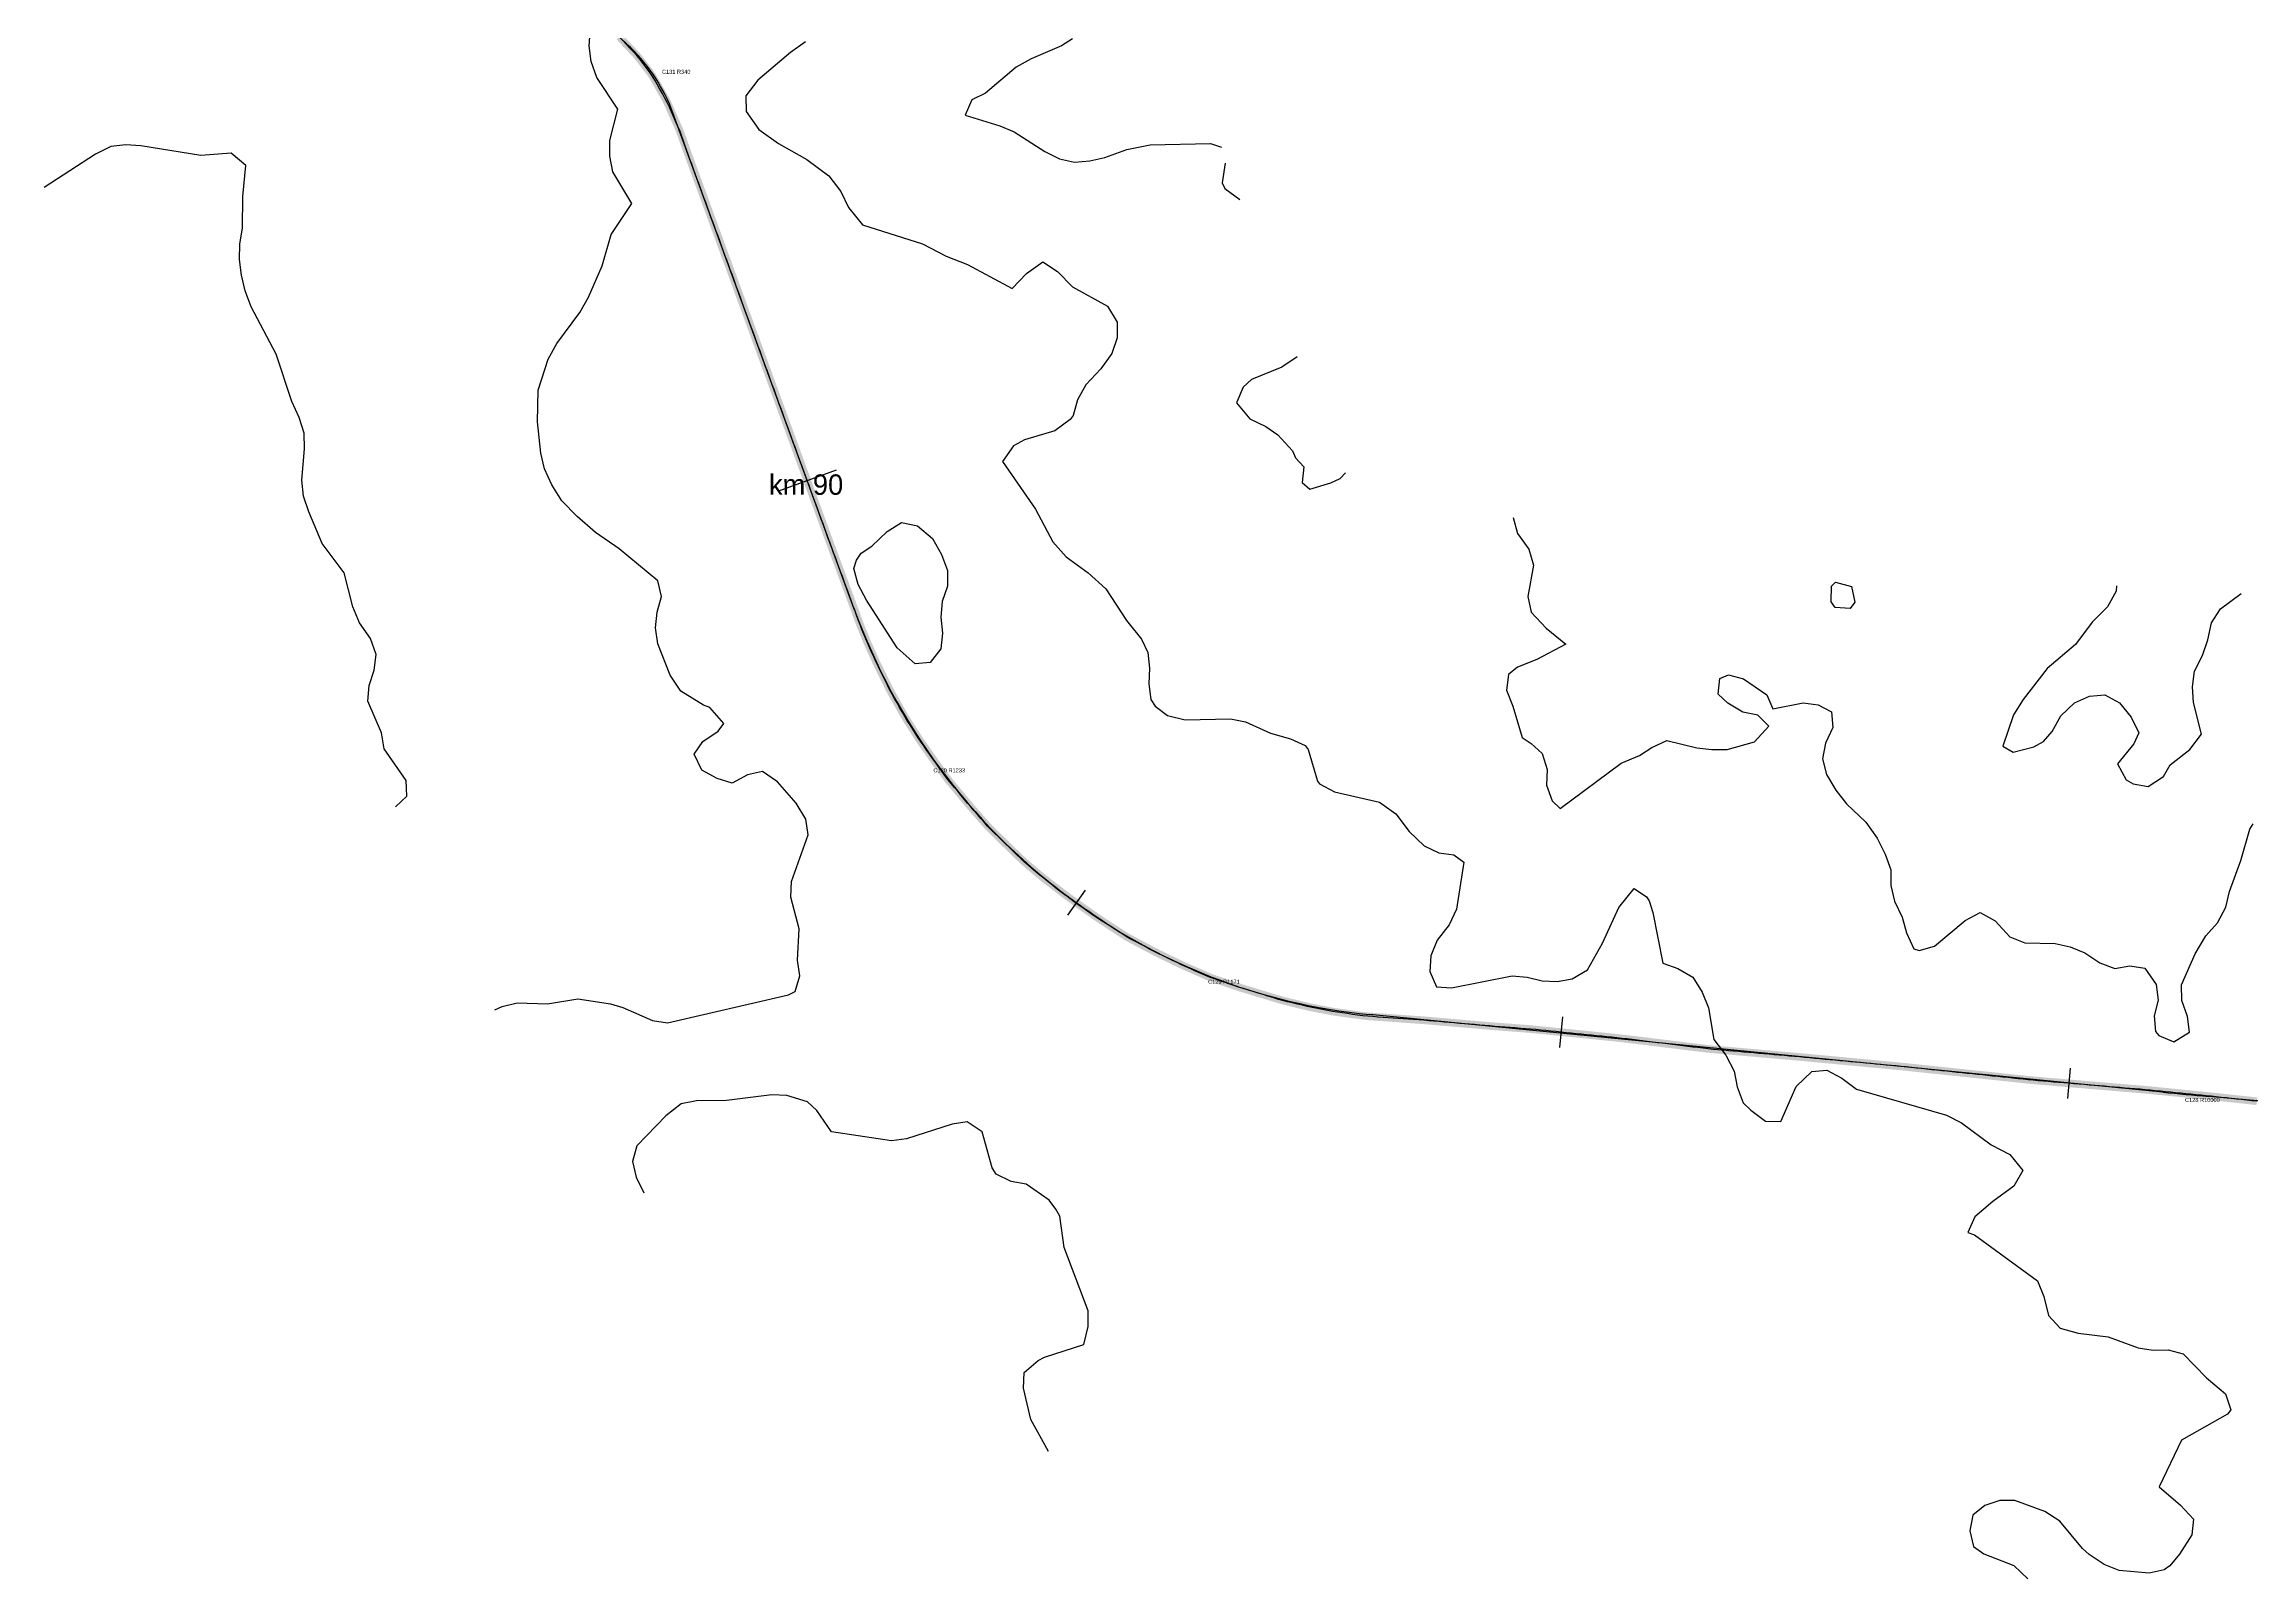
# Model space of a CAD drawing. Header units: metres. Extents: x 697254 to 930473, y 8023396 to 8227001.
# Drawn here: x 860413 to 864744, y 8069684 to 8072693 of the extents above; entities that cross this region are included whole.
import ezdxf

# ---------------------------------------------------------------- set-up
doc = ezdxf.new("R2010")
doc.units = ezdxf.units.M
for name, color, linetype in [('ALIGNMENT_FITTED', 4, 'Continuous'), ('CENTRELINE', 7, 'Continuous'), ('CHAINAGE', 7, 'Continuous'), ('CONTOUR_10M', 33, 'Continuous'), ('CONTOUR_INDEX_50M', 34, 'Continuous'), ('CURVE_LABELS', 4, 'Continuous'), ('GRADE_0-4', 3, 'Continuous')]:
    doc.layers.add(name, color=color, linetype=linetype)

msp = doc.modelspace()

# ---------------------------------------------------------------- linework, layer by layer
at = {"layer": 'ALIGNMENT_FITTED'}
for p, q in [((862002.1, 8071585.3), (861646.4, 8072558.4)), ((862422.3, 8071020.7), (862418.1, 8071023.9)), ((864569.1, 8070638.4), (863012.8, 8070790.6)), ((864941.4, 8070605), (864659.1, 8070630))]:
    msp.add_line(p, q, dxfattribs=at)
for centre, radius, start, end in [((857021.9, 8067989.6), 6533.2, 45.96011, 46.86655), ((861327.3, 8072441.8), 339.8, 20.0748, 45.9601), ((863159.7, 8072008.3), 1232.5, -159.9252, -126.9911), ((863126.8, 8071955.8), 1170.8, -126.9911, -95.5851), ((865542.3, 8080591), 10000, -95.58513, -95.06696)]:
    msp.add_arc(centre, radius, start, end, dxfattribs=at)
at = {"layer": 'CENTRELINE'}
msp.add_polyline3d([(864753.6, 8070620.6, 1266.3), (864743.6, 8070621.7, 1266.6), (864733.7, 8070622.8, 1266.8), (864723.7, 8070623.9, 1266.6), (864713.8, 8070624.9, 1266.4), (864703.8, 8070626, 1266.2), (864693.8, 8070627.1, 1265.6), (864683.9, 8070628.2, 1265), (864673.9, 8070629.3, 1264.5), (864664, 8070630.3, 1264.1), (864654, 8070631.3, 1263.7), (864644.1, 8070632.3, 1263.2), (864634.1, 8070633.3, 1262.6), (864624.1, 8070634.3, 1262.1), (864614.2, 8070635.3, 1261.6), (864604.2, 8070636.3, 1261.1), (864594.2, 8070637.3, 1260.7), (864584.3, 8070638.3, 1260.7), (864574.3, 8070639.3, 1261.3), (864564.4, 8070640.3, 1261.9), (864554.4, 8070641.3, 1262.5), (864544.4, 8070642.3, 1263.2), (864534.5, 8070643.2, 1263.8), (864524.5, 8070644, 1264.1), (864514.5, 8070644.9, 1264.3), (864504.5, 8070645.7, 1264.5), (864494.5, 8070646.5, 1264.3), (864484.6, 8070647.4, 1263.9), (864474.6, 8070648.2, 1263.4), (864464.6, 8070649.1, 1263.5), (864454.6, 8070649.9, 1263.8), (864444.7, 8070650.7, 1264.1), (864434.7, 8070651.6, 1264.1), (864424.7, 8070652.4, 1263.9), (864414.7, 8070653.3, 1263.7), (864404.8, 8070654.1, 1263.7), (864394.8, 8070654.9, 1263.8), (864384.8, 8070655.8, 1263.9), (864374.8, 8070656.6, 1264.2), (864364.8, 8070657.5, 1264.5), (864354.9, 8070658.3, 1264.8), (864344.9, 8070659.1, 1265.1), (864334.9, 8070660, 1265.5), (864324.9, 8070660.8, 1265.8), (864315, 8070661.7, 1265.7), (864305, 8070662.7, 1265.4), (864295, 8070663.7, 1265.2), (864285.1, 8070664.8, 1265.7), (864275.1, 8070665.8, 1266.3), (864265.2, 8070666.9, 1267), (864255.2, 8070667.9, 1267.4), (864245.3, 8070669, 1267.8), (864235.3, 8070670, 1268.2), (864225.3, 8070671, 1267.9), (864215.4, 8070672.1, 1267.4), (864205.4, 8070673.1, 1266.9), (864195.5, 8070674.2, 1266.7), (864185.5, 8070675.2, 1266.6), (864175.5, 8070676.3, 1266.4), (864165.6, 8070677.3, 1266.1), (864155.6, 8070678.4, 1265.8), (864145.7, 8070679.4, 1265.6), (864135.7, 8070680.5, 1266), (864125.8, 8070681.5, 1266.4), (864115.8, 8070682.5, 1266.7), (864105.8, 8070683.6, 1266.3), (864095.9, 8070684.6, 1266), (864085.9, 8070685.7, 1265.7), (864076, 8070686.7, 1265.8), (864066, 8070687.8, 1265.9), (864056.1, 8070688.8, 1266), (864046.1, 8070689.8, 1266.4), (864036.1, 8070690.7, 1266.8), (864026.2, 8070691.6, 1267.2), (864016.2, 8070692.6, 1267.2), (864006.2, 8070693.5, 1267.2), (863996.2, 8070694.4, 1267.3), (863986.3, 8070695.4, 1267.4), (863976.3, 8070696.3, 1267.5), (863966.3, 8070697.2, 1267.7), (863956.4, 8070698.2, 1268.2), (863946.4, 8070699.1, 1268.6), (863936.4, 8070700, 1268.9), (863926.5, 8070701, 1268.8), (863916.5, 8070701.9, 1268.8), (863906.5, 8070702.8, 1268.6), (863896.6, 8070703.8, 1268.5), (863886.6, 8070704.7, 1268.2), (863876.6, 8070705.6, 1267.7), (863866.7, 8070706.6, 1266.8), (863856.7, 8070707.5, 1265.9), (863846.7, 8070708.4, 1265.4), (863836.7, 8070709.3, 1265.4), (863826.8, 8070710.1, 1265.3), (863816.8, 8070711, 1265.5), (863806.8, 8070711.9, 1265.9), (863796.8, 8070712.8, 1266.3), (863786.9, 8070713.6, 1266.8), (863776.9, 8070714.5, 1267.3), (863766.9, 8070715.4, 1267.8), (863756.9, 8070716.3, 1268.4), (863747, 8070717.1, 1269), (863737, 8070718, 1269.7), (863727, 8070718.9, 1269.9), (863717, 8070719.8, 1269.9), (863707.1, 8070720.7, 1269.9), (863697.1, 8070721.5, 1269.9), (863687.1, 8070722.4, 1270), (863677.2, 8070723.3, 1270), (863667.2, 8070724.5, 1270.2), (863657.3, 8070725.7, 1270.5), (863647.3, 8070726.9, 1270.7), (863637.4, 8070728.1, 1271), (863627.5, 8070729.3, 1271.3), (863617.5, 8070730.6, 1271.5), (863607.6, 8070731.8, 1272), (863597.6, 8070733, 1272.6), (863587.7, 8070734.2, 1273.1), (863577.8, 8070735.4, 1273.4), (863567.8, 8070736.6, 1273.6), (863557.9, 8070737.9, 1273.8), (863548, 8070739.1, 1273.7), (863538, 8070740.3, 1273.4), (863528.1, 8070741.5, 1273.1), (863518.1, 8070742.7, 1273.4), (863508.2, 8070743.9, 1273.9), (863498.2, 8070745, 1274.4), (863488.3, 8070746, 1274.6), (863478.3, 8070747, 1274.7), (863468.4, 8070748, 1274.8), (863458.4, 8070749, 1275.2), (863448.4, 8070750.1, 1275.5), (863438.5, 8070751.1, 1275.8), (863428.5, 8070752.1, 1274.8), (863418.6, 8070753.1, 1273.8), (863408.6, 8070754.1, 1272.8), (863398.6, 8070755.1, 1273.3), (863388.7, 8070756.1, 1273.7), (863378.7, 8070757.1, 1274), (863368.7, 8070758.1, 1273.7), (863358.8, 8070759.1, 1273.4), (863348.8, 8070760.1, 1273.2), (863338.9, 8070761.1, 1273.4), (863328.9, 8070762.1, 1273.6), (863318.9, 8070762.9, 1273.8), (863308.9, 8070763.6, 1274.3), (863298.9, 8070764.4, 1274.8), (863289, 8070765.2, 1275), (863279, 8070765.9, 1274), (863269, 8070766.7, 1273.1), (863259, 8070767.5, 1272.3), (863249, 8070768.2, 1272.2), (863239.1, 8070769.1, 1272.1), (863229.1, 8070769.9, 1272), (863219.1, 8070770.8, 1272), (863209.1, 8070771.6, 1272), (863199.2, 8070772.5, 1271.9), (863189.2, 8070773.4, 1271.9), (863179.2, 8070774.2, 1271.9), (863169.2, 8070775.1, 1271.8), (863159.3, 8070775.9, 1271.8), (863149.3, 8070776.8, 1271.9), (863139.3, 8070777.7, 1271.9), (863129.3, 8070778.6, 1271.9), (863119.4, 8070779.4, 1271.9), (863109.4, 8070780.1, 1272), (863099.4, 8070780.8, 1272.1), (863089.4, 8070781.5, 1272.2), (863079.4, 8070782.2, 1272.5), (863069.4, 8070782.9, 1273), (863059.4, 8070783.7, 1273.5), (863049.4, 8070784.4, 1274), (863039.5, 8070785.1, 1274.3), (863029.5, 8070785.8, 1274.7), (863019.5, 8070786.5, 1275.1), (863009.5, 8070787.2, 1275.4), (862999.6, 8070788.3, 1275.7), (862989.6, 8070789.7, 1275.6), (862979.7, 8070791, 1275.2), (862969.8, 8070792.4, 1274.9), (862959.9, 8070793.8, 1275), (862950, 8070795.1, 1275.2), (862940, 8070796.5, 1275.5), (862930.2, 8070798.5, 1275.7), (862920.4, 8070800.4, 1275.9), (862910.6, 8070802.3, 1276), (862900.7, 8070804.2, 1276.2), (862890.9, 8070806.3, 1276.4), (862881.2, 8070808.7, 1276.7), (862871.5, 8070811, 1276.8), (862861.8, 8070813.4, 1276.9), (862852, 8070815.8, 1277), (862842.3, 8070818.2, 1276.8), (862832.7, 8070821.1, 1276.3), (862823.1, 8070824, 1275.8), (862813.6, 8070826.9, 1275.9), (862804, 8070829.7, 1276.2), (862794.4, 8070832.6, 1276.5), (862784.8, 8070835.6, 1276.5), (862775.2, 8070838.5, 1276.4), (862765.7, 8070841.4, 1276.4), (862756.1, 8070844.4, 1276.6), (862746.6, 8070847.5, 1277.2), (862737.1, 8070850.8, 1277.9), (862727.6, 8070854, 1278.1), (862718.2, 8070857.2, 1277.7), (862708.7, 8070860.4, 1277.4), (862699.3, 8070863.9, 1277.2), (862690.1, 8070867.9, 1277.4), (862680.9, 8070871.9, 1277.7), (862671.8, 8070875.9, 1278), (862662.6, 8070880, 1278.2), (862653.4, 8070884, 1278.5), (862644.3, 8070888.1, 1278.4), (862635.3, 8070892.4, 1278.4), (862626.3, 8070896.8, 1278.4), (862617.3, 8070901.2, 1278.3), (862608.3, 8070905.5, 1277.8), (862599.3, 8070909.9, 1277.4), (862590.3, 8070914.5, 1277.4), (862581.5, 8070919.1, 1277.5), (862572.6, 8070923.8, 1277.5), (862563.8, 8070928.5, 1277.5), (862554.9, 8070933.2, 1277.4), (862546.1, 8070937.9, 1277.3), (862537.2, 8070942.6, 1277.5), (862528.8, 8070948, 1277.8), (862520.5, 8070953.5, 1277.7), (862512.1, 8070958.9, 1277.4), (862503.7, 8070964.4, 1277.1), (862495.3, 8070969.9, 1276.8), (862486.9, 8070975.4, 1276.3), (862478.6, 8070980.9, 1276), (862470.4, 8070986.7, 1275.7), (862462.2, 8070992.5, 1275.8), (862454.1, 8070998.2, 1276.1), (862445.9, 8071004, 1276.4), (862437.7, 8071009.8, 1276.7), (862429.6, 8071015.6, 1276.7), (862421.4, 8071021.4, 1276.6), (862413.4, 8071027.4, 1276.3), (862405.4, 8071033.5, 1275.9), (862397.5, 8071039.6, 1276), (862389.5, 8071045.7, 1276.4), (862381.6, 8071051.8, 1276.6), (862373.7, 8071057.9, 1276.2), (862365.9, 8071064.2, 1275.7), (862358.3, 8071070.7, 1275.2), (862350.7, 8071077.2, 1275), (862343, 8071083.7, 1275.2), (862335.4, 8071090.2, 1275.3), (862328.1, 8071097, 1275.2), (862320.9, 8071103.9, 1275.1), (862313.7, 8071110.9, 1275.1), (862306.5, 8071117.9, 1274.9), (862299.4, 8071124.9, 1274.6), (862292.2, 8071131.9, 1274.2), (862285.1, 8071138.9, 1274.5), (862277.9, 8071145.9, 1275.1), (862270.8, 8071152.9, 1275.5), (862263.7, 8071160, 1275.5), (862257.1, 8071167.6, 1275.3), (862250.5, 8071175.1, 1275.2), (862243.9, 8071182.6, 1275.2), (862237.3, 8071190.2, 1275.3), (862230.7, 8071197.7, 1275.7), (862224.2, 8071205.3, 1276), (862217.8, 8071213, 1276), (862211.4, 8071220.7, 1275.9), (862205, 8071228.4, 1275.7), (862198.6, 8071236.1, 1276.2), (862192.2, 8071243.8, 1276.6), (862185.8, 8071251.5, 1276.7), (862179.9, 8071259.6, 1276.4), (862174, 8071267.7, 1276.4), (862168.1, 8071275.8, 1276.4), (862162.2, 8071283.9, 1276.3), (862156.4, 8071292, 1276), (862150.6, 8071300.2, 1275.3), (862144.8, 8071308.4, 1275), (862139.1, 8071316.6, 1274.9), (862133.3, 8071324.7, 1274.7), (862127.7, 8071333, 1274.8), (862122.3, 8071341.5, 1275), (862117, 8071349.9, 1275.2), (862111.6, 8071358.4, 1275.5), (862106.2, 8071366.8, 1275.7), (862101, 8071375.3, 1275.8), (862096, 8071384, 1275.8), (862091.1, 8071392.8, 1276), (862086.2, 8071401.5, 1276.1), (862081.2, 8071410.2, 1276.3), (862076.3, 8071418.9, 1276.6), (862071.5, 8071427.7, 1276.6), (862067.1, 8071436.7, 1276.5), (862062.7, 8071445.7, 1276.3), (862058.3, 8071454.7, 1276.6), (862053.9, 8071463.6, 1277), (862049.5, 8071472.6, 1277.1), (862045.1, 8071481.6, 1277.2), (862041, 8071490.8, 1277.3), (862036.8, 8071499.9, 1277.3), (862032.7, 8071509, 1277.1), (862028.5, 8071518.1, 1277.4), (862024.7, 8071527.4, 1277.6), (862021, 8071536.7, 1277.7), (862017.2, 8071545.9, 1277.8), (862013.5, 8071555.2, 1277.7), (862010, 8071564.6, 1277.5), (862006.5, 8071574, 1277.2), (862003.1, 8071583.4, 1277.5), (861999.6, 8071592.8, 1278), (861996.2, 8071602.2, 1278.5), (861992.7, 8071611.6, 1278.6), (861989.3, 8071621, 1278.6), (861985.8, 8071630.4, 1278.4), (861982.3, 8071639.8, 1278.3), (861978.9, 8071649.2, 1278.4), (861975.4, 8071658.6, 1278.5), (861971.9, 8071667.9, 1278.6), (861968.5, 8071677.3, 1278.6), (861965, 8071686.7, 1278.6), (861961.5, 8071696.1, 1278.4), (861958.1, 8071705.5, 1277.7), (861954.6, 8071714.9, 1277.2), (861951.2, 8071724.3, 1276.9), (861947.7, 8071733.7, 1276.9), (861944.3, 8071743.1, 1277), (861940.9, 8071752.5, 1277.1), (861937.4, 8071761.9, 1277.1), (861934, 8071771.3, 1277.1), (861930.6, 8071780.7, 1277), (861927.1, 8071790.2, 1276.9), (861923.7, 8071799.6, 1276.9), (861920.3, 8071809, 1276.9), (861916.8, 8071818.4, 1277.1), (861913.4, 8071827.8, 1277.4), (861910, 8071837.2, 1277.6), (861906.5, 8071846.6, 1277.8), (861903.1, 8071856, 1277.8), (861899.6, 8071865.4, 1277.6), (861896.2, 8071874.8, 1277.2), (861892.8, 8071884.2, 1276.8), (861889.3, 8071893.6, 1276.9), (861885.9, 8071903, 1276.9), (861882.5, 8071912.4, 1276.9), (861879, 8071921.8, 1276.8), (861875.6, 8071931.2, 1276.7), (861872.2, 8071940.6, 1276.6), (861868.7, 8071950, 1276.6), (861865.3, 8071959.4, 1276.7), (861861.9, 8071968.8, 1276.8), (861858.4, 8071978.2, 1276.7), (861855, 8071987.6, 1276.5), (861851.6, 8071997.1, 1276.3), (861848.1, 8072006.5, 1276), (861844.7, 8072015.9, 1276), (861841.3, 8072025.3, 1276), (861837.8, 8072034.7, 1276.1), (861834.4, 8072044.1, 1276.1), (861831, 8072053.5, 1276.1), (861827.5, 8072062.9, 1276.1), (861824.1, 8072072.3, 1276), (861820.6, 8072081.7, 1275.9), (861817.2, 8072091.1, 1275.7), (861813.8, 8072100.5, 1275.6), (861810.3, 8072109.9, 1275.4), (861806.9, 8072119.3, 1275.3), (861803.5, 8072128.7, 1275.2), (861800, 8072138.1, 1275.3), (861796.6, 8072147.5, 1275.2), (861793.2, 8072156.9, 1275.1), (861789.7, 8072166.3, 1274.7), (861786.3, 8072175.7, 1274.5), (861782.9, 8072185.1, 1274.3), (861779.4, 8072194.5, 1274.2), (861776, 8072204, 1273.9), (861772.6, 8072213.4, 1273.7), (861769.1, 8072222.8, 1273.4), (861765.7, 8072232.2, 1273.6), (861762.3, 8072241.6, 1273.7), (861758.8, 8072251, 1273.7), (861755.4, 8072260.4, 1273.7), (861751.9, 8072269.8, 1273.7), (861748.5, 8072279.2, 1273.7), (861745.1, 8072288.6, 1273.8), (861741.6, 8072298, 1273.9), (861738.2, 8072307.4, 1274), (861734.8, 8072316.8, 1274.1), (861731.3, 8072326.2, 1273.5), (861727.9, 8072335.6, 1273), (861724.5, 8072345, 1272.6), (861721, 8072354.4, 1272.6), (861717.6, 8072363.8, 1272.5), (861714.2, 8072373.2, 1272.4), (861710.7, 8072382.6, 1272.3), (861707.3, 8072392, 1272.3), (861703.9, 8072401.4, 1272.2), (861700.4, 8072410.9, 1272.2), (861697, 8072420.3, 1272.7), (861693.6, 8072429.7, 1273.2), (861690.1, 8072439.1, 1273.4), (861686.7, 8072448.5, 1273), (861683.2, 8072457.9, 1272.7), (861679.8, 8072467.3, 1272.3), (861676.4, 8072476.7, 1271.9), (861672.9, 8072486.1, 1271.7), (861669.6, 8072495.5, 1271.6), (861666.3, 8072505, 1271.6), (861663, 8072514.4, 1271.3), (861659.6, 8072523.8, 1271.1), (861655.6, 8072533, 1271), (861651.5, 8072542.2, 1270.9), (861647.5, 8072551.3, 1270.9), (861643.4, 8072560.5, 1270.8), (861639.4, 8072569.6, 1270.8), (861635.3, 8072578.8, 1270.7), (861630.8, 8072587.7, 1270.7), (861625.8, 8072596.4, 1270.8), (861620.8, 8072605.1, 1270.9), (861615.9, 8072613.8, 1271), (861610.9, 8072622.5, 1271), (861605.9, 8072631.1, 1271.3), (861600.2, 8072639.3, 1271.6), (861594.1, 8072647.3, 1271.8), (861588, 8072655.2, 1271.9), (861581.9, 8072663.2, 1272), (861575.7, 8072671, 1272), (861568.8, 8072678.3, 1272.1), (861562, 8072685.6, 1272.2), (861555.1, 8072692.9, 1272.2), (861548.2, 8072700.2, 1271.8)], dxfattribs=at)
at = {"layer": 'CHAINAGE'}
for p, q in [((861966.3, 8071857.8), (861853.6, 8071816.6)), ((862455.1, 8071034.3), (862420.4, 8070985.4)), ((863391.7, 8070786), (863385.7, 8070726.3)), ((864387.3, 8070685.7), (864382.3, 8070625.9))]:
    msp.add_line(p, q, dxfattribs=at)
at = {"layer": 'CONTOUR_10M'}
for points, elevation in [([(861296.9, 8070799.7), (861311.4, 8070806.6), (861341.1, 8070813.3), (861400.2, 8070811.9), (861459.5, 8070821.3), (861524, 8070811.4), (861547.8, 8070804.7), (861606.5, 8070779), (861635.9, 8070774.4), (861873.3, 8070829.4), (861886.5, 8070835.7), (861895.3, 8070866.4), (861890.5, 8070897.2), (861894.1, 8070958.8), (861877.5, 8071020.6), (861879.3, 8071051.4), (861911.8, 8071143.1), (861907.4, 8071174), (861887.9, 8071205.1), (861851.2, 8071246.9), (861822, 8071266.9), (861792.4, 8071260.9), (861762.5, 8071244.4), (861733.1, 8071253.7), (861703.3, 8071270), (861688.1, 8071301.1), (861704.9, 8071326.2), (861734.8, 8071346.3), (861746.2, 8071361.6), (861719.1, 8071392.9), (861706.1, 8071397.2), (861662.1, 8071424.7), (861641.2, 8071455.8), (861616.5, 8071517.8), (861612.4, 8071548.7), (861615.5, 8071579.4), (861624.1, 8071610), (861616.6, 8071641), (861540.7, 8071703.9), (861494.3, 8071735.5), (861458.3, 8071766.9), (861428.7, 8071798.2), (861408.9, 8071829.4), (861394.7, 8071860.4), (861387.4, 8071891.3), (861380.7, 8071953), (861382.3, 8072014.6), (861401.8, 8072075.8), (861418.6, 8072106.3), (861463.7, 8072167), (861480.7, 8072197.5), (861507.5, 8072258.6), (861525, 8072319.9), (861566, 8072380.7), (861528.3, 8072442.9), (861522.9, 8072473.8), (861522.7, 8072504.6), (861538.6, 8072565.9), (861497.1, 8072628.2), (861486.1, 8072659.2), (861482, 8072690), (861486.9, 8072751.5)], 1270), ([(861906.6, 8072697.8), (861876.7, 8072676.9), (861812.7, 8072622.6), (861789.4, 8072592.2), (861790.1, 8072561.4), (861814.9, 8072526.2), (861853.5, 8072498.7), (861909.3, 8072467), (861952.2, 8072435.4), (861976, 8072404.2), (861991, 8072373.1), (862018.5, 8072339.1), (862136, 8072301.7), (862182.6, 8072277.4), (862224, 8072261.3), (862311.8, 8072214.4), (862339.8, 8072243.8), (862371.8, 8072266.8), (862401, 8072247.3), (862430.1, 8072217.4), (862498.7, 8072179.4), (862517.7, 8072148.3), (862517.9, 8072117.5), (862507.5, 8072086.9), (862485.7, 8072056.5), (862456.2, 8072025.1), (862440.2, 8071995.7), (862431.4, 8071965.1), (862425.4, 8071957.4), (862395.5, 8071935), (862336.1, 8071917.6), (862314.4, 8071905.6), (862292.8, 8071875.2), (862357.8, 8071781.7), (862391.6, 8071717.2), (862417.9, 8071688.3), (862461, 8071656.7), (862495.6, 8071625.3), (862536.4, 8071563), (862565.5, 8071526.4), (862578.3, 8071500.7), (862581.6, 8071469.8), (862580, 8071439.1), (862584.1, 8071408.2), (862592.7, 8071395.2), (862616.4, 8071376.9), (862651.4, 8071368.5), (862740.1, 8071370.6), (862769.5, 8071364.6), (862818.8, 8071342.5), (862857.6, 8071331.4), (862886.9, 8071318.1), (862892.4, 8071310.4), (862910.7, 8071248.5), (862915.1, 8071243.3), (862944.4, 8071227.3), (863032.7, 8071206.9), (863064.8, 8071184.1), (863090.8, 8071149.3), (863119.8, 8071121.6), (863149.1, 8071107.8), (863178.6, 8071103.8), (863198, 8071089.4), (863183.4, 8070997.3), (863168.9, 8070966.8), (863145.7, 8070936.4), (863133.4, 8070905.9), (863131.3, 8070875.1), (863144.4, 8070844.8), (863174, 8070843.1), (863292.6, 8070866.4), (863322.1, 8070863.7), (863351.5, 8070856.8), (863381, 8070855.2), (863410.7, 8070860.6), (863440.6, 8070878.5), (863469.8, 8070930.6), (863501.9, 8071000.3), (863532.1, 8071037.5), (863556.2, 8071021.4), (863561.2, 8071013.6), (863568.5, 8070990.4), (863588.6, 8070891.2), (863617.9, 8070880.6), (863647.2, 8070863.8), (863665.6, 8070834.8), (863678.1, 8070803.7), (863688.1, 8070742), (863711.9, 8070710.8), (863728.4, 8070679.7), (863733.9, 8070648.8), (863745.6, 8070617.8), (863760.7, 8070603.2), (863789.9, 8070581.5), (863819.5, 8070581.2), (863850.2, 8070649.3), (863880.3, 8070678.9), (863909.9, 8070681.8), (863939.2, 8070666.1), (863968.4, 8070644.6), (864144.8, 8070593.4), (864174, 8070578.3), (864232.4, 8070535.3), (864269.1, 8070516.1), (864294.5, 8070484.8), (864276.7, 8070454.4), (864235.5, 8070424.3), (864200.5, 8070394.2), (864186.9, 8070363.6), (864199.7, 8070358.6), (864323, 8070268.8), (864335.6, 8070237.8), (864344.6, 8070200.7), (864367.7, 8070175.7), (864403.1, 8070166), (864462.1, 8070158.7), (864520.8, 8070137.1), (864550.2, 8070132.5), (864579.8, 8070133.3), (864609.2, 8070125.4), (864655, 8070078.2), (864692.4, 8070046.7), (864702.5, 8070015.7), (864695.8, 8070007.1), (864606, 8069955.9), (864561.8, 8069864.3), (864603.9, 8069828.4), (864629.6, 8069801.5), (864625.9, 8069770.8), (864602.2, 8069732.6), (864582.6, 8069710), (864572.1, 8069701.9), (864542.4, 8069695.5), (864483.4, 8069700.7), (864454, 8069712.2), (864424.8, 8069731.8), (864411.4, 8069743.9), (864366.9, 8069797.2), (864337.7, 8069816.2), (864279, 8069837.7), (864249.4, 8069838), (864219.7, 8069827.8), (864196.2, 8069809.3), (864190.7, 8069778.6), (864198, 8069747.7), (864218, 8069733.1), (864276.7, 8069710.4), (864304.4, 8069684.2)], 1270), ([(862430.1, 8072704), (862408.9, 8072690.1), (862349.4, 8072664.8), (862319.5, 8072647.9), (862259.5, 8072597.3), (862232.9, 8072584.3), (862220, 8072553.8), (862287.9, 8072533.1), (862316.1, 8072521.3), (862375.7, 8072482.9), (862405, 8072468.4), (862434.4, 8072461.9), (862464, 8072464.4), (862493.7, 8072471.3), (862536.8, 8072486.6), (862582.8, 8072496), (862701.1, 8072498.3), (862722.5, 8072491.6)], 1260), ([(861102.1, 8071198.1), (861124.2, 8071218.7), (861123.2, 8071249.5), (861079.7, 8071311.9), (861074.5, 8071342.8), (861048, 8071404.8), (861050.5, 8071435.5), (861060.2, 8071466.1), (861064, 8071496.9), (861052.8, 8071527.9), (861031.7, 8071559), (861018.6, 8071590), (861001.4, 8071656.9), (860958.6, 8071714.2), (860931.8, 8071776.3), (860921.8, 8071807.2), (860918.6, 8071838.1), (860923.4, 8071899.6), (860922.7, 8071930.4), (860913.1, 8071961.3), (860898.5, 8071992.4), (860868.1, 8072085.3), (860819, 8072178.5), (860807.3, 8072209.5), (860799.8, 8072240.4), (860795.8, 8072271.2), (860796.8, 8072302), (860801.8, 8072332.7), (860802.7, 8072394.3), (860808.5, 8072455.7), (860779.6, 8072479.7), (860720.4, 8072474.7), (860602.5, 8072494.2), (860573, 8072496.1), (860543.4, 8072492.6), (860513.6, 8072477.3), (860412.9, 8072412.5)], 1260), ([(862730, 8072460), (862724, 8072421.6), (862729.1, 8072410.6), (862758.2, 8072388.8)], 1260), ([(862871, 8072080.5), (862841, 8072059.9), (862781.5, 8072035.5), (862764.8, 8072020.7), (862752.1, 8071990.2), (862778.2, 8071958.9), (862809.4, 8071943.7), (862832.8, 8071927.1), (862861.7, 8071895.8), (862867.4, 8071882.2), (862884, 8071864.7), (862880.8, 8071833.9), (862895.9, 8071820.9), (862936.8, 8071832.9), (862955.4, 8071842), (862965.6, 8071852.8)], 1260), ([(862094.8, 8071755.6), (862126.2, 8071749.1), (862155.3, 8071723.9), (862173.3, 8071692.6), (862185.3, 8071661.6), (862185.2, 8071630.8), (862174.5, 8071600.2), (862171.9, 8071569.5), (862175.4, 8071538.7), (862172.1, 8071507.9), (862150.9, 8071481), (862121.3, 8071478.3), (862086.5, 8071509.5), (862025.8, 8071602.9), (862010, 8071634), (862001.4, 8071664.9), (862006.7, 8071681.4), (862015.4, 8071695.4), (862036.8, 8071709.2), (862066.9, 8071737.9), (862094.8, 8071755.6)], 1280), ([(863294.9, 8071765), (863303.4, 8071734), (863325.7, 8071702.8), (863334.4, 8071671.9), (863323.8, 8071610.5), (863330, 8071579.6), (863359.5, 8071548.3), (863398.2, 8071516.8), (863341.1, 8071487.1), (863303.4, 8071471.7), (863285.7, 8071457.3), (863281.4, 8071426.6), (863293.9, 8071395.5), (863312.1, 8071333.7), (863330.3, 8071322.4), (863351.3, 8071302.2), (863361.1, 8071271.2), (863360.3, 8071240.4), (863371.3, 8071209.5), (863387.1, 8071194.5), (863506.9, 8071283.6), (863542.5, 8071298.7), (863566.6, 8071314.2), (863596.4, 8071327.8), (863655.2, 8071313.7), (863684.7, 8071310.4), (863714.3, 8071310.6), (863768.1, 8071325.5), (863796.4, 8071355.8), (863774.6, 8071377.8), (863745.2, 8071383.5), (863715.9, 8071401.1), (863696.6, 8071419.1), (863700.4, 8071449.8), (863716.9, 8071456.7), (863746.3, 8071449), (863792.3, 8071417.4), (863804.4, 8071389.8), (863863.7, 8071401.7), (863893.2, 8071398), (863919.5, 8071384.4), (863921.6, 8071353.5), (863907.6, 8071323), (863901.6, 8071292.3), (863909.7, 8071261.4), (863927.4, 8071230.3), (863948.8, 8071204), (863986.8, 8071167.6), (864008.8, 8071136.5), (864024.5, 8071105.4), (864035.8, 8071074.4), (864035.8, 8071043.6), (864043, 8071012.7), (864057.9, 8070981.7), (864066.4, 8070950.7), (864080.5, 8070919.7), (864091.4, 8070916.2), (864121.2, 8070925), (864181.2, 8070975.3), (864211, 8070990.4), (864240.3, 8070974.4), (864269.2, 8070943), (864298.6, 8070931.4), (864357.7, 8070930), (864387.1, 8070923.1), (864416.5, 8070911.4), (864445.7, 8070892.1), (864475, 8070881.1), (864504.7, 8070886.3), (864534.1, 8070881.8), (864555.8, 8070849.6), (864559.9, 8070818.7), (864552.3, 8070788.1), (864554.7, 8070757.2), (864561.3, 8070749.3), (864590.6, 8070737), (864621.3, 8070756.1), (864617.4, 8070786.9), (864606.2, 8070817.9), (864605.5, 8070848.7), (864632.4, 8070909.8), (864653.5, 8070944.9), (864676.5, 8070970.6), (864692.5, 8071001.1), (864699.7, 8071031.7), (864722.5, 8071092.9), (864740.1, 8071154.1), (864746.1, 8071164.3)], 1260), ([(863918.9, 8071630.7), (863927, 8071638.2), (863958.6, 8071629.9), (863964.7, 8071599), (863955.7, 8071587), (863926.2, 8071588.5), (863918.4, 8071599.9), (863918.9, 8071630.7)], 1260), ([(862383.2, 8069934.1), (862348.2, 8069996.3), (862334, 8070058.1), (862335.6, 8070088.9), (862363, 8070112.2), (862375.3, 8070119), (862452.2, 8070143.4), (862460.8, 8070179), (862461.1, 8070209.8), (862414.1, 8070333.8), (862405.3, 8070395.5), (862397.8, 8070409.3), (862384.6, 8070426.7), (862339.6, 8070458.2), (862310.1, 8070463.6), (862280.8, 8070477.6), (862272.8, 8070490.2), (862252.7, 8070560.6), (862223.5, 8070580.2), (862193.9, 8070576), (862104.7, 8070547.2), (862075.1, 8070543.3), (861957.2, 8070560.6), (861928.4, 8070602.8), (861910.7, 8070619.8), (861869.8, 8070631.6), (861840.3, 8070633), (861751.4, 8070622.3), (861692.3, 8070621.6), (861662.7, 8070615.3), (861632.7, 8070592.3), (861575.5, 8070533.4), (861567.2, 8070502.8), (861574, 8070471.9), (861589, 8070440.8)], 1270)]:
    msp.add_lwpolyline(points, dxfattribs=dict(at, elevation=elevation))
at = {"layer": 'CONTOUR_INDEX_50M', "elevation": 1250}
msp.add_lwpolyline([(864478.5, 8071631), (864477.5, 8071620.6), (864460.5, 8071590.2), (864430.7, 8071559.9), (864397.7, 8071516.3), (864342.3, 8071469.1), (864295.2, 8071408.4), (864276.3, 8071378), (864255.1, 8071316.8), (864275.7, 8071305.1), (864316.4, 8071315.7), (864335.2, 8071325.9), (864352.1, 8071345.8), (864369, 8071376.3), (864395.7, 8071401.8), (864425.5, 8071415.2), (864455.1, 8071417.3), (864484.4, 8071401.6), (864506.8, 8071373.8), (864521.8, 8071342.8), (864512.5, 8071321.5), (864480.5, 8071281.9), (864497, 8071250.9), (864511.1, 8071242.9), (864540.5, 8071237.9), (864570.4, 8071257.3), (864583.8, 8071280.1), (864622.4, 8071310.2), (864645, 8071340.6), (864629.4, 8071402.4), (864627.1, 8071433.2), (864631.4, 8071463.9), (864647.1, 8071494.5), (864657.6, 8071525.1), (864664.5, 8071558.8), (864682, 8071586.2), (864723.1, 8071616.2)], dxfattribs=at)
at = {"layer": 'GRADE_0-4', "const_width": 15}
msp.add_lwpolyline([(864753.6, 8070620.6), (864743.6, 8070621.7), (864733.7, 8070622.8), (864723.7, 8070623.9), (864713.8, 8070624.9), (864703.8, 8070626), (864693.8, 8070627.1), (864683.9, 8070628.2), (864673.9, 8070629.3), (864664, 8070630.3), (864654, 8070631.3), (864644.1, 8070632.3), (864634.1, 8070633.3), (864624.1, 8070634.3), (864614.2, 8070635.3), (864604.2, 8070636.3), (864594.2, 8070637.3), (864584.3, 8070638.3), (864574.3, 8070639.3), (864564.4, 8070640.3), (864554.4, 8070641.3), (864544.4, 8070642.3), (864534.5, 8070643.2), (864524.5, 8070644), (864514.5, 8070644.9), (864504.5, 8070645.7), (864494.5, 8070646.5), (864484.6, 8070647.4), (864474.6, 8070648.2), (864464.6, 8070649.1), (864454.6, 8070649.9), (864444.7, 8070650.7), (864434.7, 8070651.6), (864424.7, 8070652.4), (864414.7, 8070653.3), (864404.8, 8070654.1), (864394.8, 8070654.9), (864384.8, 8070655.8), (864374.8, 8070656.6), (864364.8, 8070657.5), (864354.9, 8070658.3), (864344.9, 8070659.1), (864334.9, 8070660), (864324.9, 8070660.8), (864315, 8070661.7), (864305, 8070662.7), (864295, 8070663.7), (864285.1, 8070664.8), (864275.1, 8070665.8), (864265.2, 8070666.9), (864255.2, 8070667.9), (864245.3, 8070669), (864235.3, 8070670), (864225.3, 8070671), (864215.4, 8070672.1), (864205.4, 8070673.1), (864195.5, 8070674.2), (864185.5, 8070675.2), (864175.5, 8070676.3), (864165.6, 8070677.3), (864155.6, 8070678.4), (864145.7, 8070679.4), (864135.7, 8070680.5), (864125.8, 8070681.5), (864115.8, 8070682.5), (864105.8, 8070683.6), (864095.9, 8070684.6), (864085.9, 8070685.7), (864076, 8070686.7), (864066, 8070687.8), (864056.1, 8070688.8), (864046.1, 8070689.8), (864036.1, 8070690.7), (864026.2, 8070691.6), (864016.2, 8070692.6), (864006.2, 8070693.5), (863996.2, 8070694.4), (863986.3, 8070695.4), (863976.3, 8070696.3), (863966.3, 8070697.2), (863956.4, 8070698.2), (863946.4, 8070699.1), (863936.4, 8070700), (863926.5, 8070701), (863916.5, 8070701.9), (863906.5, 8070702.8), (863896.6, 8070703.8), (863886.6, 8070704.7), (863876.6, 8070705.6), (863866.7, 8070706.6), (863856.7, 8070707.5), (863846.7, 8070708.4), (863836.7, 8070709.3), (863826.8, 8070710.1), (863816.8, 8070711), (863806.8, 8070711.9), (863796.8, 8070712.8), (863786.9, 8070713.6), (863776.9, 8070714.5), (863766.9, 8070715.4), (863756.9, 8070716.3), (863747, 8070717.1), (863737, 8070718), (863727, 8070718.9), (863717, 8070719.8), (863707.1, 8070720.7), (863697.1, 8070721.5), (863687.1, 8070722.4), (863677.2, 8070723.3), (863667.2, 8070724.5), (863657.3, 8070725.7), (863647.3, 8070726.9), (863637.4, 8070728.1), (863627.5, 8070729.3), (863617.5, 8070730.6), (863607.6, 8070731.8), (863597.6, 8070733), (863587.7, 8070734.2), (863577.8, 8070735.4), (863567.8, 8070736.6), (863557.9, 8070737.9), (863548, 8070739.1), (863538, 8070740.3), (863528.1, 8070741.5), (863518.1, 8070742.7), (863508.2, 8070743.9), (863498.2, 8070745), (863488.3, 8070746), (863478.3, 8070747), (863468.4, 8070748), (863458.4, 8070749), (863448.4, 8070750.1), (863438.5, 8070751.1), (863428.5, 8070752.1), (863418.6, 8070753.1), (863408.6, 8070754.1), (863398.6, 8070755.1), (863388.7, 8070756.1), (863378.7, 8070757.1), (863368.7, 8070758.1), (863358.8, 8070759.1), (863348.8, 8070760.1), (863338.9, 8070761.1), (863328.9, 8070762.1), (863318.9, 8070762.9), (863308.9, 8070763.6), (863298.9, 8070764.4), (863289, 8070765.2), (863279, 8070765.9), (863269, 8070766.7), (863259, 8070767.5), (863249, 8070768.2), (863239.1, 8070769.1), (863229.1, 8070769.9), (863219.1, 8070770.8), (863209.1, 8070771.6), (863199.2, 8070772.5), (863189.2, 8070773.4), (863179.2, 8070774.2), (863169.2, 8070775.1), (863159.3, 8070775.9), (863149.3, 8070776.8), (863139.3, 8070777.7), (863129.3, 8070778.6), (863119.4, 8070779.4), (863109.4, 8070780.1), (863099.4, 8070780.8), (863089.4, 8070781.5), (863079.4, 8070782.2), (863069.4, 8070782.9), (863059.4, 8070783.7), (863049.4, 8070784.4), (863039.5, 8070785.1), (863029.5, 8070785.8), (863019.5, 8070786.5), (863009.5, 8070787.2), (862999.6, 8070788.3), (862989.6, 8070789.7), (862979.7, 8070791), (862969.8, 8070792.4), (862959.9, 8070793.8), (862950, 8070795.1), (862940, 8070796.5), (862930.2, 8070798.5), (862920.4, 8070800.4), (862910.6, 8070802.3), (862900.7, 8070804.2), (862890.9, 8070806.3), (862881.2, 8070808.7), (862871.5, 8070811), (862861.8, 8070813.4), (862852, 8070815.8), (862842.3, 8070818.2), (862832.7, 8070821.1), (862823.1, 8070824), (862813.6, 8070826.9), (862804, 8070829.7), (862794.4, 8070832.6), (862784.8, 8070835.6), (862775.2, 8070838.5), (862765.7, 8070841.4), (862756.1, 8070844.4), (862746.6, 8070847.5), (862737.1, 8070850.8), (862727.6, 8070854), (862718.2, 8070857.2), (862708.7, 8070860.4), (862699.3, 8070863.9), (862690.1, 8070867.9), (862680.9, 8070871.9), (862671.8, 8070875.9), (862662.6, 8070880), (862653.4, 8070884), (862644.3, 8070888.1), (862635.3, 8070892.4), (862626.3, 8070896.8), (862617.3, 8070901.2), (862608.3, 8070905.5), (862599.3, 8070909.9), (862590.3, 8070914.5), (862581.5, 8070919.1), (862572.6, 8070923.8), (862563.8, 8070928.5), (862554.9, 8070933.2), (862546.1, 8070937.9), (862537.2, 8070942.6), (862528.8, 8070948), (862520.5, 8070953.5), (862512.1, 8070958.9), (862503.7, 8070964.4), (862495.3, 8070969.9), (862486.9, 8070975.4), (862478.6, 8070980.9), (862470.4, 8070986.7), (862462.2, 8070992.5), (862454.1, 8070998.2), (862445.9, 8071004), (862437.7, 8071009.8), (862429.6, 8071015.6), (862421.4, 8071021.4), (862413.4, 8071027.4), (862405.4, 8071033.5), (862397.5, 8071039.6), (862389.5, 8071045.7), (862381.6, 8071051.8), (862373.7, 8071057.9), (862365.9, 8071064.2), (862358.3, 8071070.7), (862350.7, 8071077.2), (862343, 8071083.7), (862335.4, 8071090.2), (862328.1, 8071097), (862320.9, 8071103.9), (862313.7, 8071110.9), (862306.5, 8071117.9), (862299.4, 8071124.9), (862292.2, 8071131.9), (862285.1, 8071138.9), (862277.9, 8071145.9), (862270.8, 8071152.9), (862263.7, 8071160), (862257.1, 8071167.6), (862250.5, 8071175.1), (862243.9, 8071182.6), (862237.3, 8071190.2), (862230.7, 8071197.7), (862224.2, 8071205.3), (862217.8, 8071213), (862211.4, 8071220.7), (862205, 8071228.4), (862198.6, 8071236.1), (862192.2, 8071243.8), (862185.8, 8071251.5), (862179.9, 8071259.6), (862174, 8071267.7), (862168.1, 8071275.8), (862162.2, 8071283.9), (862156.4, 8071292), (862150.6, 8071300.2), (862144.8, 8071308.4), (862139.1, 8071316.6), (862133.3, 8071324.7), (862127.7, 8071333), (862122.3, 8071341.5), (862117, 8071349.9), (862111.6, 8071358.4), (862106.2, 8071366.8), (862101, 8071375.3), (862096, 8071384), (862091.1, 8071392.8), (862086.2, 8071401.5), (862081.2, 8071410.2), (862076.3, 8071418.9), (862071.5, 8071427.7), (862067.1, 8071436.7), (862062.7, 8071445.7), (862058.3, 8071454.7), (862053.9, 8071463.6), (862049.5, 8071472.6), (862045.1, 8071481.6), (862041, 8071490.8), (862036.8, 8071499.9), (862032.7, 8071509), (862028.5, 8071518.1), (862024.7, 8071527.4), (862021, 8071536.7), (862017.2, 8071545.9), (862013.5, 8071555.2), (862010, 8071564.6), (862006.5, 8071574), (862003.1, 8071583.4), (861999.6, 8071592.8), (861996.2, 8071602.2), (861992.7, 8071611.6), (861989.3, 8071621), (861985.8, 8071630.4), (861982.3, 8071639.8), (861978.9, 8071649.2), (861975.4, 8071658.6), (861971.9, 8071667.9), (861968.5, 8071677.3), (861965, 8071686.7), (861961.5, 8071696.1), (861958.1, 8071705.5), (861954.6, 8071714.9), (861951.2, 8071724.3), (861947.7, 8071733.7), (861944.3, 8071743.1), (861940.9, 8071752.5), (861937.4, 8071761.9), (861934, 8071771.3), (861930.6, 8071780.7), (861927.1, 8071790.2), (861923.7, 8071799.6), (861920.3, 8071809), (861916.8, 8071818.4), (861913.4, 8071827.8), (861910, 8071837.2), (861906.5, 8071846.6), (861903.1, 8071856), (861899.6, 8071865.4), (861896.2, 8071874.8), (861892.8, 8071884.2), (861889.3, 8071893.6), (861885.9, 8071903), (861882.5, 8071912.4), (861879, 8071921.8), (861875.6, 8071931.2), (861872.2, 8071940.6), (861868.7, 8071950), (861865.3, 8071959.4), (861861.9, 8071968.8), (861858.4, 8071978.2), (861855, 8071987.6), (861851.6, 8071997.1), (861848.1, 8072006.5), (861844.7, 8072015.9), (861841.3, 8072025.3), (861837.8, 8072034.7), (861834.4, 8072044.1), (861831, 8072053.5), (861827.5, 8072062.9), (861824.1, 8072072.3), (861820.6, 8072081.7), (861817.2, 8072091.1), (861813.8, 8072100.5), (861810.3, 8072109.9), (861806.9, 8072119.3), (861803.5, 8072128.7), (861800, 8072138.1), (861796.6, 8072147.5), (861793.2, 8072156.9), (861789.7, 8072166.3), (861786.3, 8072175.7), (861782.9, 8072185.1), (861779.4, 8072194.5), (861776, 8072204), (861772.6, 8072213.4), (861769.1, 8072222.8), (861765.7, 8072232.2), (861762.3, 8072241.6), (861758.8, 8072251), (861755.4, 8072260.4), (861751.9, 8072269.8), (861748.5, 8072279.2), (861745.1, 8072288.6), (861741.6, 8072298), (861738.2, 8072307.4), (861734.8, 8072316.8), (861731.3, 8072326.2), (861727.9, 8072335.6), (861724.5, 8072345), (861721, 8072354.4), (861717.6, 8072363.8), (861714.2, 8072373.2), (861710.7, 8072382.6), (861707.3, 8072392), (861703.9, 8072401.4), (861700.4, 8072410.9), (861697, 8072420.3), (861693.6, 8072429.7), (861690.1, 8072439.1), (861686.7, 8072448.5), (861683.2, 8072457.9), (861679.8, 8072467.3), (861676.4, 8072476.7), (861672.9, 8072486.1), (861669.6, 8072495.5), (861666.3, 8072505), (861663, 8072514.4), (861659.6, 8072523.8), (861655.6, 8072533), (861651.5, 8072542.2), (861647.5, 8072551.3), (861643.4, 8072560.5), (861639.4, 8072569.6), (861635.3, 8072578.8), (861630.8, 8072587.7), (861625.8, 8072596.4), (861620.8, 8072605.1), (861615.9, 8072613.8), (861610.9, 8072622.5), (861605.9, 8072631.1), (861600.2, 8072639.3), (861594.1, 8072647.3), (861588, 8072655.2), (861581.9, 8072663.2), (861575.7, 8072671), (861568.8, 8072678.3), (861562, 8072685.6), (861555.1, 8072692.9), (861548.2, 8072700.2), (861541.4, 8072707.5)], dxfattribs=at)

# ---------------------------------------------------------------- texts
at = {"layer": 'CHAINAGE'}
msp.add_text('km 90', height=40, dxfattribs=at).set_placement((861834.8, 8071809.7))
at = {"layer": 'CURVE_LABELS'}
for s, p in [('C131 R340', (861624.8, 8072635.1)), ('C130 R1233', (862157.4, 8071265.5)), ('C129 R1171', (862696.3, 8070851)), ('C128 R10000', (864612.7, 8070619.2))]:
    msp.add_text(s, height=8, dxfattribs=at).set_placement(p)

doc.saveas('drawing.dxf')
